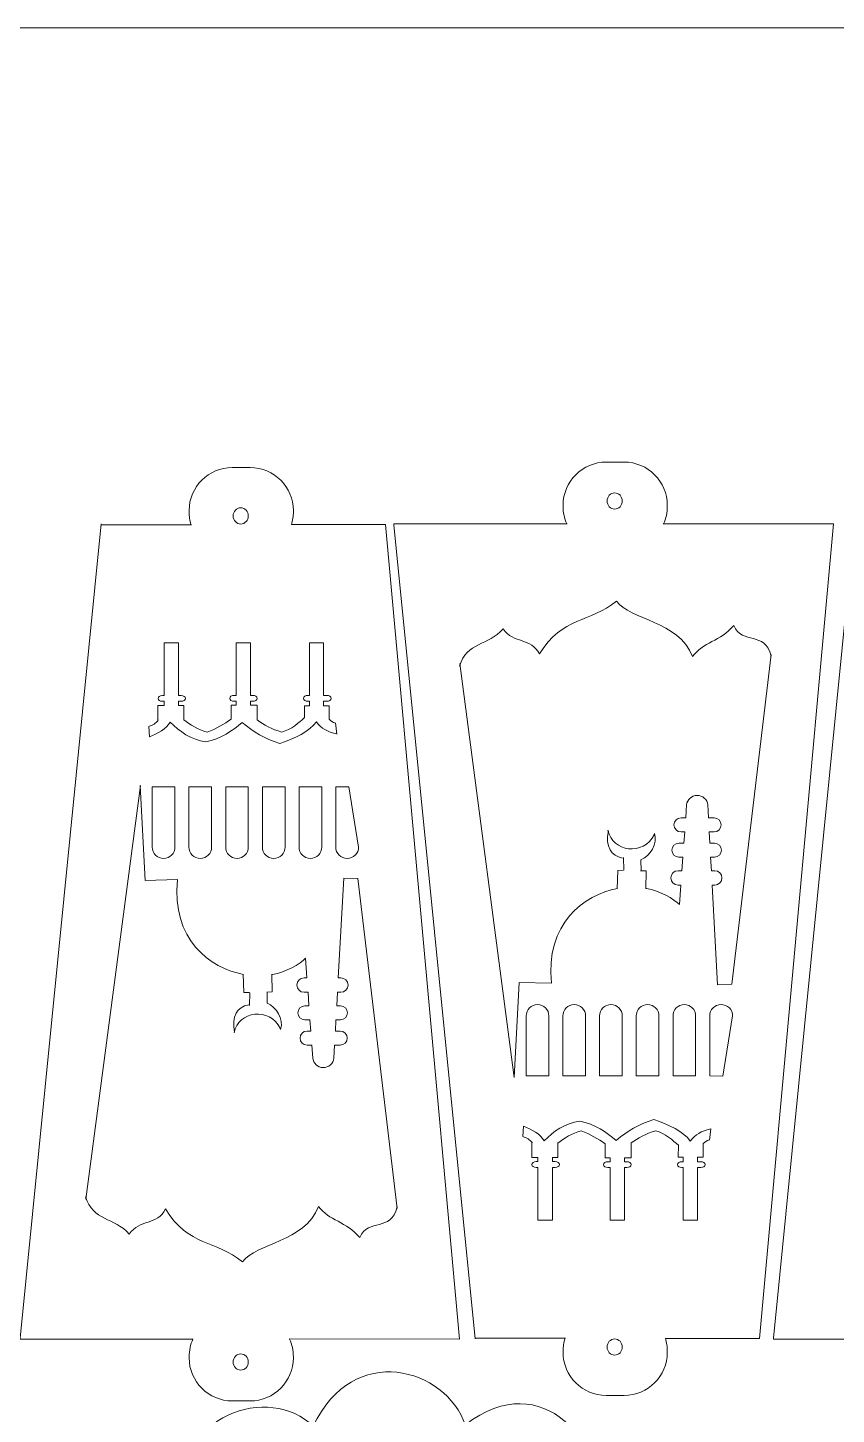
# Model space of a CAD drawing. Header units: millimetres. Extents: x -872 to 869, y -2161 to 2179.
# Drawn here: x 71.7 to 329.7, y 1736.4 to 2178.9 of the extents above; entities that cross this region are included whole.
import ezdxf

# ---------------------------------------------------------------- set-up
doc = ezdxf.new("R2010")
doc.units = ezdxf.units.MM
doc.header["$MEASUREMENT"] = 0
doc.layers.add('Layer 1', color=7, linetype='Continuous')

msp = doc.modelspace()

# ---------------------------------------------------------------- linework, layer by layer
at = {"layer": 'Layer 1', "color": 250, "lineweight": 18}
msp.add_lwpolyline([(-872.4922, 1112.7839), (685.3746, 1112.7839), (685.3746, 2178.9405), (-872.4922, 2178.9405), (-872.4922, 1112.7839)], close=True, dxfattribs=at)
at = {"layer": 'Layer 1', "color": 240, "lineweight": 9}
for points, knots in [([(243.6995, 2020.5763), (242.9193, 2022.2989), (242.4847, 2024.2107), (242.4847, 2026.2155), (242.4847, 2026.2155), (242.4847, 2026.2155), (242.4847, 2026.5441), (242.4847, 2026.5441), (242.4847, 2026.5441), (242.4847, 2034.1171), (248.6803, 2040.3131), (256.2533, 2040.3131), (256.2533, 2040.3131), (256.2533, 2040.3131), (261.9917, 2040.3131), (261.9917, 2040.3131), (261.9917, 2040.3131), (269.5643, 2040.3131), (275.7605, 2034.1171), (275.7605, 2026.5441), (275.7605, 2026.5441), (275.7605, 2026.5441), (275.7605, 2026.2155), (275.7605, 2026.2155), (275.7605, 2026.2155), (275.7605, 2024.2095), (275.3257, 2022.2989), (274.5455, 2020.5763)], [0, 0, 0, 0, 0.125, 0.125, 0.125, 0.125, 0.25, 0.25, 0.25, 0.25, 0.375, 0.375, 0.375, 0.375, 0.5, 0.5, 0.5, 0.5, 0.625, 0.625, 0.625, 0.625, 0.75, 0.75, 0.75, 0.75, 1, 1, 1, 1]), ([(155.7952, 2020.3647), (156.204, 2021.6643), (156.4256, 2023.0449), (156.4256, 2024.4743), (156.4256, 2024.4743), (156.4256, 2024.4743), (156.4256, 2024.8031), (156.4256, 2024.8031), (156.4256, 2024.8031), (156.4256, 2032.3761), (150.2294, 2038.5725), (142.6568, 2038.5725), (142.6568, 2038.5725), (142.6568, 2038.5725), (136.9184, 2038.5725), (136.9184, 2038.5725), (136.9184, 2038.5725), (129.3454, 2038.5725), (123.1498, 2032.3761), (123.1498, 2024.8031), (123.1498, 2024.8031), (123.1498, 2024.8031), (123.1498, 2024.4751), (123.1498, 2024.4751), (123.1498, 2024.4751), (123.1498, 2023.0321), (123.3738, 2021.6389), (123.7904, 2020.3301)], [0, 0, 0, 0, 0.125, 0.125, 0.125, 0.125, 0.25, 0.25, 0.25, 0.25, 0.375, 0.375, 0.375, 0.375, 0.5, 0.5, 0.5, 0.5, 0.625, 0.625, 0.625, 0.625, 0.75, 0.75, 0.75, 0.75, 1, 1, 1, 1]), ([(258.9573, 2025.3123), (257.6225, 2025.3123), (256.5399, 2026.4677), (256.5399, 2027.8935), (256.5399, 2027.8935), (256.5399, 2029.3193), (257.6225, 2030.4747), (258.9573, 2030.4747), (258.9573, 2030.4747), (260.2927, 2030.4747), (261.3749, 2029.3193), (261.3749, 2027.8935), (261.3749, 2027.8935), (261.3749, 2026.4677), (260.2927, 2025.3123), (258.9573, 2025.3123)], [0, 0, 0, 0, 0.2, 0.2, 0.2, 0.2, 0.4, 0.4, 0.4, 0.4, 0.6, 0.6, 0.6, 0.6, 1, 1, 1, 1]), ([(139.6224, 2025.7071), (138.2876, 2025.7071), (137.205, 2024.5513), (137.205, 2023.1253), (137.205, 2023.1253), (137.205, 2021.6993), (138.2876, 2020.5437), (139.6224, 2020.5437), (139.6224, 2020.5437), (140.9578, 2020.5437), (142.04, 2021.6993), (142.04, 2023.1253), (142.04, 2023.1253), (142.04, 2024.5517), (140.9578, 2025.7065), (139.6224, 2025.7071)], [0, 0, 0, 0, 0.2, 0.2, 0.2, 0.2, 0.4, 0.4, 0.4, 0.4, 0.6, 0.6, 0.6, 0.6, 1, 1, 1, 1]), ([(95.083, 2020.5497), (95.083, 2020.5497), (69.1828, 1760.6507), (69.1828, 1760.6507), (69.1828, 1760.6507), (69.1828, 1760.6507), (69.1514, 1760.4019), (69.1514, 1760.4019), (69.1514, 1760.4019), (69.1514, 1760.4019), (124.4486, 1760.4019), (124.4486, 1760.4019)], [0, 0, 0, 0, 0.25, 0.25, 0.25, 0.25, 0.5, 0.5, 0.5, 0.5, 1, 1, 1, 1]), ([(214.4179, 1760.4285), (214.4179, 1760.4285), (188.5177, 2020.3275), (188.5177, 2020.3275), (188.5177, 2020.3275), (188.5177, 2020.3275), (188.4863, 2020.5763), (188.4863, 2020.5763), (188.4863, 2020.5763), (188.4863, 2020.5763), (243.7835, 2020.5763), (243.7835, 2020.5763)], [0, 0, 0, 0, 0.25, 0.25, 0.25, 0.25, 0.5, 0.5, 0.5, 0.5, 1, 1, 1, 1]), ([(335.5364, 2020.5497), (335.5364, 2020.5497), (309.6362, 1760.6507), (309.6362, 1760.6507), (309.6362, 1760.6507), (309.6362, 1760.6507), (309.6048, 1760.4019), (309.6048, 1760.4019), (309.6048, 1760.4019), (309.6048, 1760.4019), (364.902, 1760.4019), (364.902, 1760.4019)], [0, 0, 0, 0, 0.25, 0.25, 0.25, 0.25, 0.5, 0.5, 0.5, 0.5, 1, 1, 1, 1]), ([(209.4435, 1975.1953), (211.7653, 1982.8383), (218.6237, 1981.7033), (223.3753, 1987.0503), (223.3753, 1987.0503), (226.6265, 1982.3185), (232.4011, 1984.2953), (234.9215, 1979.0571), (234.9215, 1979.0571), (242.2623, 1991.0805), (251.2199, 1988.9873), (259.4923, 1995.9545)], [0, 0, 0, 0, 0.25, 0.25, 0.25, 0.25, 0.5, 0.5, 0.5, 0.5, 1, 1, 1, 1]), ([(308.8573, 1978.3783), (306.9829, 1986.6499), (299.6837, 1981.7325), (296.9611, 1988.1667), (296.9611, 1988.1667), (292.7393, 1983.0503), (287.0141, 1982.8035), (283.8239, 1978.2399), (283.8239, 1978.2399), (279.1671, 1989.9469), (263.9607, 1989.7147), (259.4923, 1995.9545)], [0, 0, 0, 0, 0.25, 0.25, 0.25, 0.25, 0.5, 0.5, 0.5, 0.5, 1, 1, 1, 1]), ([(115.1372, 1965.8125), (115.1372, 1965.8125), (115.1372, 1982.6007), (115.1372, 1982.6007), (115.1372, 1982.6007), (115.1372, 1982.6007), (119.7636, 1982.6007), (119.7636, 1982.6007), (119.7636, 1982.6007), (119.7636, 1982.6007), (119.7636, 1965.8125), (119.7636, 1965.8125)], [0, 0, 0, 0, 0.25, 0.25, 0.25, 0.25, 0.5, 0.5, 0.5, 0.5, 1, 1, 1, 1]), ([(138.148, 1965.8305), (138.148, 1965.8305), (138.148, 1982.6007), (138.148, 1982.6007), (138.148, 1982.6007), (138.148, 1982.6007), (142.7744, 1982.6007), (142.7744, 1982.6007), (142.7744, 1982.6007), (142.7744, 1982.6007), (142.7744, 1965.8305), (142.7744, 1965.8305)], [0, 0, 0, 0, 0.25, 0.25, 0.25, 0.25, 0.5, 0.5, 0.5, 0.5, 1, 1, 1, 1]), ([(161.5198, 1965.8305), (161.5198, 1965.8305), (161.5198, 1982.6007), (161.5198, 1982.6007), (161.5198, 1982.6007), (161.5198, 1982.6007), (166.0768, 1982.6007), (166.0768, 1982.6007), (166.0768, 1982.6007), (166.0768, 1982.6007), (166.0768, 1965.8305), (166.0768, 1965.8305)], [0, 0, 0, 0, 0.25, 0.25, 0.25, 0.25, 0.5, 0.5, 0.5, 0.5, 1, 1, 1, 1]), ([(115.1372, 1963.9575), (115.1372, 1963.9575), (114.6086, 1963.9575), (114.6086, 1963.9575), (114.6086, 1963.9575), (113.848, 1963.9575), (113.2264, 1964.3747), (113.2264, 1964.8851), (113.2264, 1964.8851), (113.2264, 1965.3955), (113.848, 1965.8125), (114.6086, 1965.8125), (114.6086, 1965.8125), (114.6086, 1965.8125), (115.1372, 1965.8125), (115.1372, 1965.8125)], [0, 0, 0, 0, 0.2, 0.2, 0.2, 0.2, 0.4, 0.4, 0.4, 0.4, 0.6, 0.6, 0.6, 0.6, 1, 1, 1, 1]), ([(119.7636, 1965.8125), (119.7636, 1965.8125), (120.6178, 1965.8125), (120.6178, 1965.8125), (120.6178, 1965.8125), (121.378, 1965.8125), (121.9998, 1965.3955), (121.9998, 1964.8851), (121.9998, 1964.8851), (121.9998, 1964.3743), (121.378, 1963.9575), (120.6178, 1963.9575), (120.6178, 1963.9575), (120.6178, 1963.9575), (119.7636, 1963.9575), (119.7636, 1963.9575)], [0, 0, 0, 0, 0.2, 0.2, 0.2, 0.2, 0.4, 0.4, 0.4, 0.4, 0.6, 0.6, 0.6, 0.6, 1, 1, 1, 1]), ([(138.148, 1963.9755), (138.148, 1963.9755), (137.4858, 1963.9755), (137.4858, 1963.9755), (137.4858, 1963.9755), (136.7252, 1963.9755), (136.1036, 1964.3925), (136.1036, 1964.9027), (136.1036, 1964.9027), (136.1036, 1965.4133), (136.7252, 1965.8305), (137.4858, 1965.8305), (137.4858, 1965.8305), (137.4858, 1965.8305), (138.148, 1965.8305), (138.148, 1965.8305)], [0, 0, 0, 0, 0.2, 0.2, 0.2, 0.2, 0.4, 0.4, 0.4, 0.4, 0.6, 0.6, 0.6, 0.6, 1, 1, 1, 1]), ([(142.7744, 1965.8305), (142.7744, 1965.8305), (143.495, 1965.8305), (143.495, 1965.8305), (143.495, 1965.8305), (144.2556, 1965.8305), (144.8772, 1965.4133), (144.8772, 1964.9027), (144.8772, 1964.9027), (144.8772, 1964.3925), (144.2556, 1963.9755), (143.495, 1963.9755), (143.495, 1963.9755), (143.495, 1963.9755), (142.7744, 1963.9755), (142.7744, 1963.9755)], [0, 0, 0, 0, 0.2, 0.2, 0.2, 0.2, 0.4, 0.4, 0.4, 0.4, 0.6, 0.6, 0.6, 0.6, 1, 1, 1, 1]), ([(161.5198, 1963.9755), (161.5198, 1963.9755), (161.0806, 1963.9755), (161.0806, 1963.9755), (161.0806, 1963.9755), (160.3202, 1963.9755), (159.6982, 1964.3925), (159.6982, 1964.9027), (159.6982, 1964.9027), (159.6982, 1965.4133), (160.3202, 1965.8305), (161.0806, 1965.8305), (161.0806, 1965.8305), (161.0806, 1965.8305), (161.5198, 1965.8305), (161.5198, 1965.8305)], [0, 0, 0, 0, 0.2, 0.2, 0.2, 0.2, 0.4, 0.4, 0.4, 0.4, 0.6, 0.6, 0.6, 0.6, 1, 1, 1, 1]), ([(166.0768, 1965.8305), (166.0768, 1965.8305), (167.0898, 1965.8305), (167.0898, 1965.8305), (167.0898, 1965.8305), (167.8504, 1965.8305), (168.4722, 1965.4133), (168.4722, 1964.9027), (168.4722, 1964.9027), (168.4722, 1964.3925), (167.8504, 1963.9755), (167.0898, 1963.9755), (167.0898, 1963.9755), (167.0898, 1963.9755), (166.0768, 1963.9755), (166.0768, 1963.9755)], [0, 0, 0, 0, 0.2, 0.2, 0.2, 0.2, 0.4, 0.4, 0.4, 0.4, 0.6, 0.6, 0.6, 0.6, 1, 1, 1, 1]), ([(113.4064, 1957.8855), (113.4064, 1957.8855), (113.195, 1957.8855), (113.195, 1957.8855), (113.195, 1957.8855), (113.195, 1957.8855), (113.195, 1962.6055), (113.195, 1962.6055), (113.195, 1962.6055), (113.195, 1962.6055), (115.1372, 1962.6055), (115.1372, 1962.6055)], [0, 0, 0, 0, 0.25, 0.25, 0.25, 0.25, 0.5, 0.5, 0.5, 0.5, 1, 1, 1, 1]), ([(119.7636, 1962.6055), (119.7636, 1962.6055), (121.4742, 1962.6055), (121.4742, 1962.6055), (121.4742, 1962.6055), (121.4742, 1962.6055), (121.4742, 1957.8855), (121.4742, 1957.8855)], [0, 0, 0, 0, 0.33333333, 0.33333333, 0.33333333, 0.33333333, 1, 1, 1, 1]), ([(136.5708, 1958.1817), (136.5708, 1958.1817), (136.5708, 1962.6853), (136.5708, 1962.6853), (136.5708, 1962.6853), (136.5708, 1962.6853), (138.148, 1962.6853), (138.148, 1962.6853)], [0, 0, 0, 0, 0.33333333, 0.33333333, 0.33333333, 0.33333333, 1, 1, 1, 1]), ([(142.7744, 1962.6853), (142.7744, 1962.6853), (144.8504, 1962.6853), (144.8504, 1962.6853), (144.8504, 1962.6853), (144.8504, 1962.6853), (144.8504, 1957.9889), (144.8504, 1957.9889)], [0, 0, 0, 0, 0.33333333, 0.33333333, 0.33333333, 0.33333333, 1, 1, 1, 1]), ([(159.9888, 1958.7089), (159.9888, 1958.7089), (159.9218, 1962.5069), (159.9218, 1962.5069), (159.9218, 1962.5069), (159.9218, 1962.5069), (161.5198, 1962.5069), (161.5198, 1962.5069)], [0, 0, 0, 0, 0.33333333, 0.33333333, 0.33333333, 0.33333333, 1, 1, 1, 1]), ([(166.0768, 1962.5069), (166.0768, 1962.5069), (167.8422, 1962.5069), (167.8422, 1962.5069), (167.8422, 1962.5069), (167.8422, 1962.5069), (167.8688, 1958.1843), (167.8688, 1958.1843)], [0, 0, 0, 0, 0.33333333, 0.33333333, 0.33333333, 0.33333333, 1, 1, 1, 1]), ([(170.282, 1953.5211), (167.2036, 1954.1673), (165.2834, 1955.3283), (163.7626, 1957.3867), (163.7626, 1957.3867), (161.5846, 1954.3591), (157.0062, 1952.0989), (152.1294, 1950.5249), (152.1294, 1950.5249), (146.9926, 1952.1523), (143.9544, 1953.9829), (140.0762, 1957.2249), (140.0762, 1957.2249), (137.138, 1954.6681), (133.2398, 1951.9117), (128.5028, 1951.0099), (128.5028, 1951.0099), (123.7664, 1951.6957), (120.1086, 1954.2785), (117.1104, 1957.3053), (117.1104, 1957.3053), (115.9606, 1955.1187), (113.0136, 1953.6181), (110.515, 1952.6231), (110.515, 1952.6231), (110.515, 1952.6231), (110.3224, 1955.9659), (110.3224, 1955.9659)], [0, 0, 0, 0, 0.125, 0.125, 0.125, 0.125, 0.25, 0.25, 0.25, 0.25, 0.375, 0.375, 0.375, 0.375, 0.5, 0.5, 0.5, 0.5, 0.625, 0.625, 0.625, 0.625, 0.75, 0.75, 0.75, 0.75, 1, 1, 1, 1]), ([(136.5708, 1958.2175), (134.307, 1956.7749), (131.8674, 1955.1365), (128.9054, 1954.1399), (128.9054, 1954.1399), (126.043, 1954.7947), (123.441, 1956.5057), (121.4478, 1958.0601)], [0, 0, 0, 0, 0.33333333, 0.33333333, 0.33333333, 0.33333333, 1, 1, 1, 1]), ([(160.0004, 1958.7325), (158.269, 1957.2239), (155.711, 1954.9087), (152.7656, 1954.1121), (152.7656, 1954.1121), (149.369, 1955.0107), (147.1444, 1956.5607), (144.8504, 1957.9889)], [0, 0, 0, 0, 0.33333333, 0.33333333, 0.33333333, 0.33333333, 1, 1, 1, 1]), ([(107.5812, 1937.0579), (107.5812, 1937.0579), (109.1286, 1906.8127), (109.1286, 1906.8127), (109.1286, 1906.8127), (109.1286, 1906.8127), (119.4666, 1907.0343), (119.4666, 1907.0343), (119.4666, 1907.0343), (117.3782, 1888.0655), (129.849, 1878.7469), (140.4738, 1876.7839)], [0, 0, 0, 0, 0.25, 0.25, 0.25, 0.25, 0.5, 0.5, 0.5, 0.5, 1, 1, 1, 1]), ([(118.6296, 1936.6043), (118.6296, 1936.6043), (111.4028, 1936.6043), (111.4028, 1936.6043), (111.4028, 1936.6043), (111.4028, 1936.6043), (111.4028, 1917.4471), (111.4028, 1917.4471), (111.4028, 1917.4471), (111.4028, 1915.4605), (113.0296, 1913.8345), (115.016, 1913.8345), (115.016, 1913.8345), (115.016, 1913.8345), (115.016, 1913.8345), (115.016, 1913.8345), (115.016, 1913.8345), (117.0038, 1913.8345), (118.6296, 1915.4605), (118.6296, 1917.4471), (118.6296, 1917.4471), (118.6296, 1917.4471), (118.6296, 1936.6043), (118.6296, 1936.6043)], [0, 0, 0, 0, 0.14285714, 0.14285714, 0.14285714, 0.14285714, 0.28571429, 0.28571429, 0.28571429, 0.28571429, 0.42857143, 0.42857143, 0.42857143, 0.42857143, 0.57142857, 0.57142857, 0.57142857, 0.57142857, 0.71428571, 0.71428571, 0.71428571, 0.71428571, 1, 1, 1, 1]), ([(130.3374, 1936.6043), (130.3374, 1936.6043), (123.1108, 1936.6043), (123.1108, 1936.6043), (123.1108, 1936.6043), (123.1108, 1936.6043), (123.1108, 1917.4471), (123.1108, 1917.4471), (123.1108, 1917.4471), (123.1108, 1915.4605), (124.7376, 1913.8345), (126.7238, 1913.8345), (126.7238, 1913.8345), (126.7238, 1913.8345), (126.7238, 1913.8345), (126.7238, 1913.8345), (126.7238, 1913.8345), (128.7124, 1913.8345), (130.3374, 1915.4605), (130.3374, 1917.4471), (130.3374, 1917.4471), (130.3374, 1917.4471), (130.3374, 1936.6043), (130.3374, 1936.6043)], [0, 0, 0, 0, 0.14285714, 0.14285714, 0.14285714, 0.14285714, 0.28571429, 0.28571429, 0.28571429, 0.28571429, 0.42857143, 0.42857143, 0.42857143, 0.42857143, 0.57142857, 0.57142857, 0.57142857, 0.57142857, 0.71428571, 0.71428571, 0.71428571, 0.71428571, 1, 1, 1, 1]), ([(142.0454, 1936.6043), (142.0454, 1936.6043), (134.8192, 1936.6043), (134.8192, 1936.6043), (134.8192, 1936.6043), (134.8192, 1936.6043), (134.8192, 1917.4471), (134.8192, 1917.4471), (134.8192, 1917.4471), (134.8192, 1915.4605), (136.4462, 1913.8345), (138.4322, 1913.8345), (138.4322, 1913.8345), (138.4322, 1913.8345), (138.4322, 1913.8345), (138.4322, 1913.8345), (138.4322, 1913.8345), (140.4202, 1913.8345), (142.0454, 1915.4605), (142.0454, 1917.4471), (142.0454, 1917.4471), (142.0454, 1917.4471), (142.0454, 1936.6043), (142.0454, 1936.6043)], [0, 0, 0, 0, 0.14285714, 0.14285714, 0.14285714, 0.14285714, 0.28571429, 0.28571429, 0.28571429, 0.28571429, 0.42857143, 0.42857143, 0.42857143, 0.42857143, 0.57142857, 0.57142857, 0.57142857, 0.57142857, 0.71428571, 0.71428571, 0.71428571, 0.71428571, 1, 1, 1, 1]), ([(153.7534, 1936.6043), (153.7534, 1936.6043), (146.527, 1936.6043), (146.527, 1936.6043), (146.527, 1936.6043), (146.527, 1936.6043), (146.527, 1917.4471), (146.527, 1917.4471), (146.527, 1917.4471), (146.527, 1915.4605), (148.154, 1913.8345), (150.1406, 1913.8345), (150.1406, 1913.8345), (150.1406, 1913.8345), (150.1406, 1913.8345), (150.1406, 1913.8345), (150.1406, 1913.8345), (152.1284, 1913.8345), (153.7534, 1915.4605), (153.7534, 1917.4471), (153.7534, 1917.4471), (153.7534, 1917.4471), (153.7534, 1936.6043), (153.7534, 1936.6043)], [0, 0, 0, 0, 0.14285714, 0.14285714, 0.14285714, 0.14285714, 0.28571429, 0.28571429, 0.28571429, 0.28571429, 0.42857143, 0.42857143, 0.42857143, 0.42857143, 0.57142857, 0.57142857, 0.57142857, 0.57142857, 0.71428571, 0.71428571, 0.71428571, 0.71428571, 1, 1, 1, 1]), ([(165.4616, 1936.6043), (165.4616, 1936.6043), (158.235, 1936.6043), (158.235, 1936.6043), (158.235, 1936.6043), (158.235, 1936.6043), (158.235, 1917.4471), (158.235, 1917.4471), (158.235, 1917.4471), (158.235, 1915.4605), (159.862, 1913.8345), (161.8484, 1913.8345), (161.8484, 1913.8345), (161.8484, 1913.8345), (161.8484, 1913.8345), (161.8484, 1913.8345), (161.8484, 1913.8345), (163.8362, 1913.8345), (165.4616, 1915.4605), (165.4616, 1917.4471), (165.4616, 1917.4471), (165.4616, 1917.4471), (165.4616, 1936.6043), (165.4616, 1936.6043)], [0, 0, 0, 0, 0.14285714, 0.14285714, 0.14285714, 0.14285714, 0.28571429, 0.28571429, 0.28571429, 0.28571429, 0.42857143, 0.42857143, 0.42857143, 0.42857143, 0.57142857, 0.57142857, 0.57142857, 0.57142857, 0.71428571, 0.71428571, 0.71428571, 0.71428571, 1, 1, 1, 1]), ([(174.137, 1936.6871), (174.137, 1936.6871), (169.9432, 1936.6043), (169.9432, 1936.6043), (169.9432, 1936.6043), (169.9432, 1936.6043), (169.9432, 1917.4471), (169.9432, 1917.4471), (169.9432, 1917.4471), (169.9432, 1915.4605), (171.5698, 1913.8345), (173.5562, 1913.8345), (173.5562, 1913.8345), (173.5562, 1913.8345), (173.5562, 1913.8345), (173.5562, 1913.8345), (173.5562, 1913.8345), (175.5446, 1913.8345), (177.4784, 1915.4853), (177.17, 1917.4471), (177.17, 1917.4471), (177.17, 1917.4471), (174.137, 1936.6871), (174.137, 1936.6871)], [0, 0, 0, 0, 0.14285714, 0.14285714, 0.14285714, 0.14285714, 0.28571429, 0.28571429, 0.28571429, 0.28571429, 0.42857143, 0.42857143, 0.42857143, 0.42857143, 0.57142857, 0.57142857, 0.57142857, 0.57142857, 0.71428571, 0.71428571, 0.71428571, 0.71428571, 1, 1, 1, 1]), ([(281.9195, 1930.9119), (282.0437, 1932.5157), (283.5651, 1933.9123), (285.2573, 1933.9407), (285.2573, 1933.9407), (286.9141, 1933.9677), (288.6111, 1932.5573), (288.6707, 1930.9631)], [0, 0, 0, 0, 0.33333333, 0.33333333, 0.33333333, 0.33333333, 1, 1, 1, 1]), ([(281.3027, 1922.2593), (281.3027, 1922.2593), (280.1275, 1922.2593), (280.1275, 1922.2593), (280.1275, 1922.2593), (278.8875, 1922.2593), (277.8735, 1923.2739), (277.8735, 1924.5137), (277.8735, 1924.5137), (277.8735, 1925.7537), (278.8875, 1926.7677), (280.1275, 1926.7677), (280.1275, 1926.7677), (280.1275, 1926.7677), (281.6235, 1926.7677), (281.6235, 1926.7677)], [0, 0, 0, 0, 0.2, 0.2, 0.2, 0.2, 0.4, 0.4, 0.4, 0.4, 0.6, 0.6, 0.6, 0.6, 1, 1, 1, 1]), ([(288.9019, 1926.7677), (288.9019, 1926.7677), (290.7003, 1926.7677), (290.7003, 1926.7677), (290.7003, 1926.7677), (291.9401, 1926.7677), (292.9543, 1925.7537), (292.9543, 1924.5137), (292.9543, 1924.5137), (292.9543, 1923.2739), (291.9401, 1922.2593), (290.7003, 1922.2593), (290.7003, 1922.2593), (290.7003, 1922.2593), (289.1479, 1922.2593), (289.1479, 1922.2593)], [0, 0, 0, 0, 0.2, 0.2, 0.2, 0.2, 0.4, 0.4, 0.4, 0.4, 0.6, 0.6, 0.6, 0.6, 1, 1, 1, 1]), ([(280.7333, 1914.2271), (280.7333, 1914.2271), (279.4307, 1914.2271), (279.4307, 1914.2271), (279.4307, 1914.2271), (278.2131, 1914.2271), (277.2175, 1915.2227), (277.2175, 1916.4403), (277.2175, 1916.4403), (277.2175, 1917.6583), (278.2131, 1918.6537), (279.4307, 1918.6537), (279.4307, 1918.6537), (279.4307, 1918.6537), (281.0471, 1918.6527), (281.0471, 1918.6527)], [0, 0, 0, 0, 0.2, 0.2, 0.2, 0.2, 0.4, 0.4, 0.4, 0.4, 0.6, 0.6, 0.6, 0.6, 1, 1, 1, 1]), ([(289.3449, 1918.6527), (289.3449, 1918.6527), (290.8237, 1918.6527), (290.8237, 1918.6527), (290.8237, 1918.6527), (292.0413, 1918.6527), (293.0369, 1917.6583), (293.0369, 1916.4403), (293.0369, 1916.4403), (293.0369, 1915.2227), (292.0413, 1914.2271), (290.8237, 1914.2271), (290.8237, 1914.2271), (290.8237, 1914.2271), (289.5865, 1914.2271), (289.5865, 1914.2271)], [0, 0, 0, 0, 0.2, 0.2, 0.2, 0.2, 0.4, 0.4, 0.4, 0.4, 0.6, 0.6, 0.6, 0.6, 1, 1, 1, 1]), ([(170.7396, 1875.6861), (170.7396, 1875.6861), (172.4732, 1907.4745), (172.4732, 1907.4745), (172.4732, 1907.4745), (172.4732, 1907.4745), (177.0132, 1907.3489), (177.0132, 1907.3489)], [0, 0, 0, 0, 0.33333333, 0.33333333, 0.33333333, 0.33333333, 1, 1, 1, 1]), ([(261.7375, 1910.0055), (261.7375, 1910.0055), (259.9381, 1909.9235), (259.9381, 1909.9235), (259.9381, 1909.9235), (259.9381, 1909.9235), (259.7135, 1904.1117), (259.7135, 1904.1117)], [0, 0, 0, 0, 0.33333333, 0.33333333, 0.33333333, 0.33333333, 1, 1, 1, 1]), ([(268.8751, 1904.1285), (268.8751, 1904.1285), (268.9981, 1909.8027), (268.9981, 1909.8027), (268.9981, 1909.8027), (268.9981, 1909.8027), (267.2343, 1909.8423), (267.2343, 1909.8423)], [0, 0, 0, 0, 0.33333333, 0.33333333, 0.33333333, 0.33333333, 1, 1, 1, 1]), ([(280.0995, 1905.2921), (280.0995, 1905.2921), (279.1873, 1905.2921), (279.1873, 1905.2921), (279.1873, 1905.2921), (277.9255, 1905.2921), (276.8919, 1906.3243), (276.8919, 1907.5875), (276.8919, 1907.5875), (276.8919, 1908.8497), (277.9245, 1909.8825), (279.1873, 1909.8825), (279.1873, 1909.8825), (279.1873, 1909.8825), (280.4251, 1909.8825), (280.4251, 1909.8825)], [0, 0, 0, 0, 0.2, 0.2, 0.2, 0.2, 0.4, 0.4, 0.4, 0.4, 0.6, 0.6, 0.6, 0.6, 1, 1, 1, 1]), ([(289.8239, 1909.8825), (289.8239, 1909.8825), (290.9075, 1909.8825), (290.9075, 1909.8825), (290.9075, 1909.8825), (292.1703, 1909.8825), (293.2033, 1908.8497), (293.2033, 1907.5875), (293.2033, 1907.5875), (293.2033, 1906.3243), (292.1703, 1905.2921), (290.9075, 1905.2921), (290.9075, 1905.2921), (290.9075, 1905.2921), (290.0745, 1905.2921), (290.0745, 1905.2921)], [0, 0, 0, 0, 0.2, 0.2, 0.2, 0.2, 0.4, 0.4, 0.4, 0.4, 0.6, 0.6, 0.6, 0.6, 1, 1, 1, 1]), ([(226.9161, 1843.9203), (226.9161, 1843.9203), (228.4635, 1874.1655), (228.4635, 1874.1655), (228.4635, 1874.1655), (228.4635, 1874.1655), (238.8015, 1873.9439), (238.8015, 1873.9439), (238.8015, 1873.9439), (236.7131, 1892.9127), (249.1839, 1902.2313), (259.8087, 1904.1943)], [0, 0, 0, 0, 0.25, 0.25, 0.25, 0.25, 0.5, 0.5, 0.5, 0.5, 1, 1, 1, 1]), ([(269.0873, 1904.2103), (273.2285, 1903.4735), (277.9959, 1900.8855), (279.6571, 1899.0581), (279.6571, 1899.0581), (279.6571, 1899.0581), (280.0995, 1905.2921), (280.0995, 1905.2921)], [0, 0, 0, 0, 0.33333333, 0.33333333, 0.33333333, 0.33333333, 1, 1, 1, 1]), ([(290.0745, 1905.2921), (290.0745, 1905.2921), (291.8081, 1873.5037), (291.8081, 1873.5037), (291.8081, 1873.5037), (291.8081, 1873.5037), (296.3481, 1873.6293), (296.3481, 1873.6293)], [0, 0, 0, 0, 0.33333333, 0.33333333, 0.33333333, 0.33333333, 1, 1, 1, 1]), ([(149.7524, 1876.7679), (153.8936, 1877.5047), (158.661, 1880.0927), (160.3222, 1881.9201), (160.3222, 1881.9201), (160.3222, 1881.9201), (160.7646, 1875.6861), (160.7646, 1875.6861)], [0, 0, 0, 0, 0.33333333, 0.33333333, 0.33333333, 0.33333333, 1, 1, 1, 1]), ([(142.4026, 1870.9727), (142.4026, 1870.9727), (140.6032, 1871.0547), (140.6032, 1871.0547), (140.6032, 1871.0547), (140.6032, 1871.0547), (140.3786, 1876.8665), (140.3786, 1876.8665)], [0, 0, 0, 0, 0.33333333, 0.33333333, 0.33333333, 0.33333333, 1, 1, 1, 1]), ([(149.5402, 1876.8497), (149.5402, 1876.8497), (149.6632, 1871.1755), (149.6632, 1871.1755), (149.6632, 1871.1755), (149.6632, 1871.1755), (147.8994, 1871.1359), (147.8994, 1871.1359)], [0, 0, 0, 0, 0.33333333, 0.33333333, 0.33333333, 0.33333333, 1, 1, 1, 1]), ([(160.7646, 1875.6861), (160.7646, 1875.6861), (159.8524, 1875.6861), (159.8524, 1875.6861), (159.8524, 1875.6861), (158.5906, 1875.6861), (157.557, 1874.6539), (157.557, 1873.3907), (157.557, 1873.3907), (157.557, 1872.1285), (158.5896, 1871.0957), (159.8524, 1871.0957), (159.8524, 1871.0957), (159.8524, 1871.0957), (161.0902, 1871.0957), (161.0902, 1871.0957)], [0, 0, 0, 0, 0.2, 0.2, 0.2, 0.2, 0.4, 0.4, 0.4, 0.4, 0.6, 0.6, 0.6, 0.6, 1, 1, 1, 1]), ([(170.489, 1871.0957), (170.489, 1871.0957), (171.5726, 1871.0957), (171.5726, 1871.0957), (171.5726, 1871.0957), (172.8354, 1871.0957), (173.8684, 1872.1285), (173.8684, 1873.3907), (173.8684, 1873.3907), (173.8684, 1874.6539), (172.8354, 1875.6861), (171.5726, 1875.6861), (171.5726, 1875.6861), (171.5726, 1875.6861), (170.7396, 1875.6861), (170.7396, 1875.6861)], [0, 0, 0, 0, 0.2, 0.2, 0.2, 0.2, 0.4, 0.4, 0.4, 0.4, 0.6, 0.6, 0.6, 0.6, 1, 1, 1, 1]), ([(161.3984, 1866.7511), (161.3984, 1866.7511), (160.0958, 1866.7511), (160.0958, 1866.7511), (160.0958, 1866.7511), (158.8782, 1866.7511), (157.8826, 1865.7555), (157.8826, 1864.5379), (157.8826, 1864.5379), (157.8826, 1863.3199), (158.8782, 1862.3245), (160.0958, 1862.3245), (160.0958, 1862.3245), (160.0958, 1862.3245), (161.7122, 1862.3255), (161.7122, 1862.3255)], [0, 0, 0, 0, 0.2, 0.2, 0.2, 0.2, 0.4, 0.4, 0.4, 0.4, 0.6, 0.6, 0.6, 0.6, 1, 1, 1, 1]), ([(170.01, 1862.3255), (170.01, 1862.3255), (171.4888, 1862.3255), (171.4888, 1862.3255), (171.4888, 1862.3255), (172.7064, 1862.3255), (173.702, 1863.3199), (173.702, 1864.5379), (173.702, 1864.5379), (173.702, 1865.7555), (172.7064, 1866.7511), (171.4888, 1866.7511), (171.4888, 1866.7511), (171.4888, 1866.7511), (170.2516, 1866.7511), (170.2516, 1866.7511)], [0, 0, 0, 0, 0.2, 0.2, 0.2, 0.2, 0.4, 0.4, 0.4, 0.4, 0.6, 0.6, 0.6, 0.6, 1, 1, 1, 1]), ([(237.9645, 1844.3739), (237.9645, 1844.3739), (230.7377, 1844.3739), (230.7377, 1844.3739), (230.7377, 1844.3739), (230.7377, 1844.3739), (230.7377, 1863.5311), (230.7377, 1863.5311), (230.7377, 1863.5311), (230.7377, 1865.5177), (232.3645, 1867.1437), (234.3509, 1867.1437), (234.3509, 1867.1437), (234.3509, 1867.1437), (234.3509, 1867.1437), (234.3509, 1867.1437), (234.3509, 1867.1437), (236.3387, 1867.1437), (237.9645, 1865.5177), (237.9645, 1863.5311), (237.9645, 1863.5311), (237.9645, 1863.5311), (237.9645, 1844.3739), (237.9645, 1844.3739)], [0, 0, 0, 0, 0.14285714, 0.14285714, 0.14285714, 0.14285714, 0.28571429, 0.28571429, 0.28571429, 0.28571429, 0.42857143, 0.42857143, 0.42857143, 0.42857143, 0.57142857, 0.57142857, 0.57142857, 0.57142857, 0.71428571, 0.71428571, 0.71428571, 0.71428571, 1, 1, 1, 1]), ([(249.6723, 1844.3739), (249.6723, 1844.3739), (242.4457, 1844.3739), (242.4457, 1844.3739), (242.4457, 1844.3739), (242.4457, 1844.3739), (242.4457, 1863.5311), (242.4457, 1863.5311), (242.4457, 1863.5311), (242.4457, 1865.5177), (244.0725, 1867.1437), (246.0587, 1867.1437), (246.0587, 1867.1437), (246.0587, 1867.1437), (246.0587, 1867.1437), (246.0587, 1867.1437), (246.0587, 1867.1437), (248.0473, 1867.1437), (249.6723, 1865.5177), (249.6723, 1863.5311), (249.6723, 1863.5311), (249.6723, 1863.5311), (249.6723, 1844.3739), (249.6723, 1844.3739)], [0, 0, 0, 0, 0.14285714, 0.14285714, 0.14285714, 0.14285714, 0.28571429, 0.28571429, 0.28571429, 0.28571429, 0.42857143, 0.42857143, 0.42857143, 0.42857143, 0.57142857, 0.57142857, 0.57142857, 0.57142857, 0.71428571, 0.71428571, 0.71428571, 0.71428571, 1, 1, 1, 1]), ([(261.3803, 1844.3739), (261.3803, 1844.3739), (254.1541, 1844.3739), (254.1541, 1844.3739), (254.1541, 1844.3739), (254.1541, 1844.3739), (254.1541, 1863.5311), (254.1541, 1863.5311), (254.1541, 1863.5311), (254.1541, 1865.5177), (255.7811, 1867.1437), (257.7671, 1867.1437), (257.7671, 1867.1437), (257.7671, 1867.1437), (257.7671, 1867.1437), (257.7671, 1867.1437), (257.7671, 1867.1437), (259.7551, 1867.1437), (261.3803, 1865.5177), (261.3803, 1863.5311), (261.3803, 1863.5311), (261.3803, 1863.5311), (261.3803, 1844.3739), (261.3803, 1844.3739)], [0, 0, 0, 0, 0.14285714, 0.14285714, 0.14285714, 0.14285714, 0.28571429, 0.28571429, 0.28571429, 0.28571429, 0.42857143, 0.42857143, 0.42857143, 0.42857143, 0.57142857, 0.57142857, 0.57142857, 0.57142857, 0.71428571, 0.71428571, 0.71428571, 0.71428571, 1, 1, 1, 1]), ([(273.0883, 1844.3739), (273.0883, 1844.3739), (265.8619, 1844.3739), (265.8619, 1844.3739), (265.8619, 1844.3739), (265.8619, 1844.3739), (265.8619, 1863.5311), (265.8619, 1863.5311), (265.8619, 1863.5311), (265.8619, 1865.5177), (267.4889, 1867.1437), (269.4755, 1867.1437), (269.4755, 1867.1437), (269.4755, 1867.1437), (269.4755, 1867.1437), (269.4755, 1867.1437), (269.4755, 1867.1437), (271.4633, 1867.1437), (273.0883, 1865.5177), (273.0883, 1863.5311), (273.0883, 1863.5311), (273.0883, 1863.5311), (273.0883, 1844.3739), (273.0883, 1844.3739)], [0, 0, 0, 0, 0.14285714, 0.14285714, 0.14285714, 0.14285714, 0.28571429, 0.28571429, 0.28571429, 0.28571429, 0.42857143, 0.42857143, 0.42857143, 0.42857143, 0.57142857, 0.57142857, 0.57142857, 0.57142857, 0.71428571, 0.71428571, 0.71428571, 0.71428571, 1, 1, 1, 1]), ([(284.7965, 1844.3739), (284.7965, 1844.3739), (277.5699, 1844.3739), (277.5699, 1844.3739), (277.5699, 1844.3739), (277.5699, 1844.3739), (277.5699, 1863.5311), (277.5699, 1863.5311), (277.5699, 1863.5311), (277.5699, 1865.5177), (279.1969, 1867.1437), (281.1833, 1867.1437), (281.1833, 1867.1437), (281.1833, 1867.1437), (281.1833, 1867.1437), (281.1833, 1867.1437), (281.1833, 1867.1437), (283.1711, 1867.1437), (284.7965, 1865.5177), (284.7965, 1863.5311), (284.7965, 1863.5311), (284.7965, 1863.5311), (284.7965, 1844.3739), (284.7965, 1844.3739)], [0, 0, 0, 0, 0.14285714, 0.14285714, 0.14285714, 0.14285714, 0.28571429, 0.28571429, 0.28571429, 0.28571429, 0.42857143, 0.42857143, 0.42857143, 0.42857143, 0.57142857, 0.57142857, 0.57142857, 0.57142857, 0.71428571, 0.71428571, 0.71428571, 0.71428571, 1, 1, 1, 1]), ([(293.4719, 1844.2911), (293.4719, 1844.2911), (289.2781, 1844.3739), (289.2781, 1844.3739), (289.2781, 1844.3739), (289.2781, 1844.3739), (289.2781, 1863.5311), (289.2781, 1863.5311), (289.2781, 1863.5311), (289.2781, 1865.5177), (290.9047, 1867.1437), (292.8911, 1867.1437), (292.8911, 1867.1437), (292.8911, 1867.1437), (292.8911, 1867.1437), (292.8911, 1867.1437), (292.8911, 1867.1437), (294.8795, 1867.1437), (296.8133, 1865.4929), (296.5049, 1863.5311), (296.5049, 1863.5311), (296.5049, 1863.5311), (293.4719, 1844.2911), (293.4719, 1844.2911)], [0, 0, 0, 0, 0.14285714, 0.14285714, 0.14285714, 0.14285714, 0.28571429, 0.28571429, 0.28571429, 0.28571429, 0.42857143, 0.42857143, 0.42857143, 0.42857143, 0.57142857, 0.57142857, 0.57142857, 0.57142857, 0.71428571, 0.71428571, 0.71428571, 0.71428571, 1, 1, 1, 1]), ([(161.9678, 1858.7189), (161.9678, 1858.7189), (160.7926, 1858.7189), (160.7926, 1858.7189), (160.7926, 1858.7189), (159.5526, 1858.7189), (158.5386, 1857.7043), (158.5386, 1856.4645), (158.5386, 1856.4645), (158.5386, 1855.2245), (159.5526, 1854.2105), (160.7926, 1854.2105), (160.7926, 1854.2105), (160.7926, 1854.2105), (162.2886, 1854.2105), (162.2886, 1854.2105)], [0, 0, 0, 0, 0.2, 0.2, 0.2, 0.2, 0.4, 0.4, 0.4, 0.4, 0.6, 0.6, 0.6, 0.6, 1, 1, 1, 1]), ([(169.567, 1854.2105), (169.567, 1854.2105), (171.3654, 1854.2105), (171.3654, 1854.2105), (171.3654, 1854.2105), (172.6052, 1854.2105), (173.6194, 1855.2245), (173.6194, 1856.4645), (173.6194, 1856.4645), (173.6194, 1857.7043), (172.6052, 1858.7189), (171.3654, 1858.7189), (171.3654, 1858.7189), (171.3654, 1858.7189), (169.813, 1858.7189), (169.813, 1858.7189)], [0, 0, 0, 0, 0.2, 0.2, 0.2, 0.2, 0.4, 0.4, 0.4, 0.4, 0.6, 0.6, 0.6, 0.6, 1, 1, 1, 1]), ([(162.5846, 1850.0663), (162.7088, 1848.4625), (164.2302, 1847.0659), (165.9224, 1847.0375), (165.9224, 1847.0375), (167.5792, 1847.0105), (169.2762, 1848.4209), (169.3358, 1850.0151)], [0, 0, 0, 0, 0.33333333, 0.33333333, 0.33333333, 0.33333333, 1, 1, 1, 1]), ([(289.6169, 1827.4571), (286.5385, 1826.8109), (284.6183, 1825.6499), (283.0975, 1823.5915), (283.0975, 1823.5915), (280.9195, 1826.6191), (276.3411, 1828.8793), (271.4643, 1830.4533), (271.4643, 1830.4533), (266.3275, 1828.8259), (263.2893, 1826.9953), (259.4111, 1823.7533), (259.4111, 1823.7533), (256.4729, 1826.3101), (252.5747, 1829.0665), (247.8377, 1829.9683), (247.8377, 1829.9683), (243.1013, 1829.2825), (239.4435, 1826.6997), (236.4453, 1823.6729), (236.4453, 1823.6729), (235.2955, 1825.8595), (232.3485, 1827.3601), (229.8499, 1828.3551), (229.8499, 1828.3551), (229.8499, 1828.3551), (229.6573, 1825.0123), (229.6573, 1825.0123)], [0, 0, 0, 0, 0.125, 0.125, 0.125, 0.125, 0.25, 0.25, 0.25, 0.25, 0.375, 0.375, 0.375, 0.375, 0.5, 0.5, 0.5, 0.5, 0.625, 0.625, 0.625, 0.625, 0.75, 0.75, 0.75, 0.75, 1, 1, 1, 1]), ([(255.9057, 1822.7607), (253.6419, 1824.2033), (251.2023, 1825.8417), (248.2403, 1826.8383), (248.2403, 1826.8383), (245.3779, 1826.1835), (242.7759, 1824.4725), (240.7827, 1822.9181)], [0, 0, 0, 0, 0.33333333, 0.33333333, 0.33333333, 0.33333333, 1, 1, 1, 1]), ([(279.3353, 1822.2457), (277.6039, 1823.7543), (275.0459, 1826.0695), (272.1005, 1826.8661), (272.1005, 1826.8661), (268.7039, 1825.9675), (266.4793, 1824.4175), (264.1853, 1822.9893)], [0, 0, 0, 0, 0.33333333, 0.33333333, 0.33333333, 0.33333333, 1, 1, 1, 1]), ([(232.7413, 1823.0927), (232.7413, 1823.0927), (232.5299, 1823.0927), (232.5299, 1823.0927), (232.5299, 1823.0927), (232.5299, 1823.0927), (232.5299, 1818.3727), (232.5299, 1818.3727), (232.5299, 1818.3727), (232.5299, 1818.3727), (234.4721, 1818.3727), (234.4721, 1818.3727)], [0, 0, 0, 0, 0.25, 0.25, 0.25, 0.25, 0.5, 0.5, 0.5, 0.5, 1, 1, 1, 1]), ([(239.0985, 1818.3727), (239.0985, 1818.3727), (240.8091, 1818.3727), (240.8091, 1818.3727), (240.8091, 1818.3727), (240.8091, 1818.3727), (240.8091, 1823.0927), (240.8091, 1823.0927)], [0, 0, 0, 0, 0.33333333, 0.33333333, 0.33333333, 0.33333333, 1, 1, 1, 1]), ([(255.9057, 1822.7965), (255.9057, 1822.7965), (255.9057, 1818.2929), (255.9057, 1818.2929), (255.9057, 1818.2929), (255.9057, 1818.2929), (257.4829, 1818.2929), (257.4829, 1818.2929)], [0, 0, 0, 0, 0.33333333, 0.33333333, 0.33333333, 0.33333333, 1, 1, 1, 1]), ([(262.1093, 1818.2929), (262.1093, 1818.2929), (264.1853, 1818.2929), (264.1853, 1818.2929), (264.1853, 1818.2929), (264.1853, 1818.2929), (264.1853, 1822.9893), (264.1853, 1822.9893)], [0, 0, 0, 0, 0.33333333, 0.33333333, 0.33333333, 0.33333333, 1, 1, 1, 1]), ([(279.3237, 1822.2693), (279.3237, 1822.2693), (279.2567, 1818.4713), (279.2567, 1818.4713), (279.2567, 1818.4713), (279.2567, 1818.4713), (280.8547, 1818.4713), (280.8547, 1818.4713)], [0, 0, 0, 0, 0.33333333, 0.33333333, 0.33333333, 0.33333333, 1, 1, 1, 1]), ([(285.4117, 1818.4713), (285.4117, 1818.4713), (287.1771, 1818.4713), (287.1771, 1818.4713), (287.1771, 1818.4713), (287.1771, 1818.4713), (287.2037, 1822.7939), (287.2037, 1822.7939)], [0, 0, 0, 0, 0.33333333, 0.33333333, 0.33333333, 0.33333333, 1, 1, 1, 1]), ([(234.4721, 1817.0207), (234.4721, 1817.0207), (233.9435, 1817.0207), (233.9435, 1817.0207), (233.9435, 1817.0207), (233.1829, 1817.0207), (232.5613, 1816.6035), (232.5613, 1816.0931), (232.5613, 1816.0931), (232.5613, 1815.5827), (233.1829, 1815.1657), (233.9435, 1815.1657), (233.9435, 1815.1657), (233.9435, 1815.1657), (234.4721, 1815.1657), (234.4721, 1815.1657)], [0, 0, 0, 0, 0.2, 0.2, 0.2, 0.2, 0.4, 0.4, 0.4, 0.4, 0.6, 0.6, 0.6, 0.6, 1, 1, 1, 1]), ([(234.4721, 1815.1657), (234.4721, 1815.1657), (234.4721, 1798.3775), (234.4721, 1798.3775), (234.4721, 1798.3775), (234.4721, 1798.3775), (239.0985, 1798.3775), (239.0985, 1798.3775), (239.0985, 1798.3775), (239.0985, 1798.3775), (239.0985, 1815.1657), (239.0985, 1815.1657)], [0, 0, 0, 0, 0.25, 0.25, 0.25, 0.25, 0.5, 0.5, 0.5, 0.5, 1, 1, 1, 1]), ([(239.0985, 1815.1657), (239.0985, 1815.1657), (239.9527, 1815.1657), (239.9527, 1815.1657), (239.9527, 1815.1657), (240.7129, 1815.1657), (241.3347, 1815.5827), (241.3347, 1816.0931), (241.3347, 1816.0931), (241.3347, 1816.6039), (240.7129, 1817.0207), (239.9527, 1817.0207), (239.9527, 1817.0207), (239.9527, 1817.0207), (239.0985, 1817.0207), (239.0985, 1817.0207)], [0, 0, 0, 0, 0.2, 0.2, 0.2, 0.2, 0.4, 0.4, 0.4, 0.4, 0.6, 0.6, 0.6, 0.6, 1, 1, 1, 1]), ([(257.4829, 1817.0027), (257.4829, 1817.0027), (256.8207, 1817.0027), (256.8207, 1817.0027), (256.8207, 1817.0027), (256.0601, 1817.0027), (255.4385, 1816.5857), (255.4385, 1816.0755), (255.4385, 1816.0755), (255.4385, 1815.5649), (256.0601, 1815.1477), (256.8207, 1815.1477), (256.8207, 1815.1477), (256.8207, 1815.1477), (257.4829, 1815.1477), (257.4829, 1815.1477)], [0, 0, 0, 0, 0.2, 0.2, 0.2, 0.2, 0.4, 0.4, 0.4, 0.4, 0.6, 0.6, 0.6, 0.6, 1, 1, 1, 1]), ([(257.4829, 1815.1477), (257.4829, 1815.1477), (257.4829, 1798.3775), (257.4829, 1798.3775), (257.4829, 1798.3775), (257.4829, 1798.3775), (262.1093, 1798.3775), (262.1093, 1798.3775), (262.1093, 1798.3775), (262.1093, 1798.3775), (262.1093, 1815.1477), (262.1093, 1815.1477)], [0, 0, 0, 0, 0.25, 0.25, 0.25, 0.25, 0.5, 0.5, 0.5, 0.5, 1, 1, 1, 1]), ([(262.1093, 1815.1477), (262.1093, 1815.1477), (262.8299, 1815.1477), (262.8299, 1815.1477), (262.8299, 1815.1477), (263.5905, 1815.1477), (264.2121, 1815.5649), (264.2121, 1816.0755), (264.2121, 1816.0755), (264.2121, 1816.5857), (263.5905, 1817.0027), (262.8299, 1817.0027), (262.8299, 1817.0027), (262.8299, 1817.0027), (262.1093, 1817.0027), (262.1093, 1817.0027)], [0, 0, 0, 0, 0.2, 0.2, 0.2, 0.2, 0.4, 0.4, 0.4, 0.4, 0.6, 0.6, 0.6, 0.6, 1, 1, 1, 1]), ([(280.8547, 1817.0027), (280.8547, 1817.0027), (280.4155, 1817.0027), (280.4155, 1817.0027), (280.4155, 1817.0027), (279.6551, 1817.0027), (279.0331, 1816.5857), (279.0331, 1816.0755), (279.0331, 1816.0755), (279.0331, 1815.5649), (279.6551, 1815.1477), (280.4155, 1815.1477), (280.4155, 1815.1477), (280.4155, 1815.1477), (280.8547, 1815.1477), (280.8547, 1815.1477)], [0, 0, 0, 0, 0.2, 0.2, 0.2, 0.2, 0.4, 0.4, 0.4, 0.4, 0.6, 0.6, 0.6, 0.6, 1, 1, 1, 1]), ([(280.8547, 1815.1477), (280.8547, 1815.1477), (280.8547, 1798.3775), (280.8547, 1798.3775), (280.8547, 1798.3775), (280.8547, 1798.3775), (285.4117, 1798.3775), (285.4117, 1798.3775), (285.4117, 1798.3775), (285.4117, 1798.3775), (285.4117, 1815.1477), (285.4117, 1815.1477)], [0, 0, 0, 0, 0.25, 0.25, 0.25, 0.25, 0.5, 0.5, 0.5, 0.5, 1, 1, 1, 1]), ([(285.4117, 1815.1477), (285.4117, 1815.1477), (286.4247, 1815.1477), (286.4247, 1815.1477), (286.4247, 1815.1477), (287.1853, 1815.1477), (287.8071, 1815.5649), (287.8071, 1816.0755), (287.8071, 1816.0755), (287.8071, 1816.5857), (287.1853, 1817.0027), (286.4247, 1817.0027), (286.4247, 1817.0027), (286.4247, 1817.0027), (285.4117, 1817.0027), (285.4117, 1817.0027)], [0, 0, 0, 0, 0.2, 0.2, 0.2, 0.2, 0.4, 0.4, 0.4, 0.4, 0.6, 0.6, 0.6, 0.6, 1, 1, 1, 1]), ([(90.1086, 1805.7829), (92.4304, 1798.1399), (99.2888, 1799.2749), (104.0404, 1793.9279), (104.0404, 1793.9279), (107.2916, 1798.6597), (113.0662, 1796.6829), (115.5866, 1801.9211), (115.5866, 1801.9211), (122.9274, 1789.8977), (131.885, 1791.9909), (140.1574, 1785.0237)], [0, 0, 0, 0, 0.25, 0.25, 0.25, 0.25, 0.5, 0.5, 0.5, 0.5, 1, 1, 1, 1]), ([(189.5224, 1802.5999), (187.648, 1794.3283), (180.3488, 1799.2457), (177.6262, 1792.8115), (177.6262, 1792.8115), (173.4044, 1797.9279), (167.6792, 1798.1747), (164.489, 1802.7383), (164.489, 1802.7383), (159.8322, 1791.0313), (144.6258, 1791.2635), (140.1574, 1785.0237)], [0, 0, 0, 0, 0.25, 0.25, 0.25, 0.25, 0.5, 0.5, 0.5, 0.5, 1, 1, 1, 1]), ([(162.7889, 1732.6108), (175.4711, 1759.7692), (205.0783, 1751.1116), (211.2991, 1732.9956), (211.2991, 1732.9956), (236.4235, 1752.5168), (255.9547, 1725.3084), (253.7545, 1709.092), (253.7545, 1709.092), (284.1437, 1711.2602), (288.8395, 1683.3362), (278.8541, 1667.119), (278.8541, 1667.119), (300.0437, 1657.6726), (300.5711, 1630.6308), (279.6539, 1618.5362), (279.6539, 1618.5362), (292.9111, 1596.422), (280.1155, 1576.2782), (255.5271, 1575.3362), (255.5271, 1575.3362), (256.8613, 1550.799), (237.4727, 1539.1134), (214.1473, 1550.4208), (214.1473, 1550.4208), (204.0413, 1531.441), (179.2831, 1526.8472), (165.1569, 1550.8448), (165.1569, 1550.8448), (146.7627, 1537.1506), (120.7679, 1551.4488), (123.0237, 1574.7594), (123.0237, 1574.7594), (97.9111, 1572.2834), (83.9767, 1597.7408), (97.7207, 1616.5612), (97.7207, 1616.5612), (76.7181, 1626.6296), (74.0375, 1655.3722), (97.2771, 1665.5262), (97.2771, 1665.5262), (81.7405, 1688.6648), (97.8161, 1710.8314), (121.0947, 1708.0582), (121.0947, 1708.0582), (118.1783, 1736.652), (148.7935, 1746.1254), (162.7889, 1732.6108)], [0, 0, 0, 0, 0.07692308, 0.07692308, 0.07692308, 0.07692308, 0.15384615, 0.15384615, 0.15384615, 0.15384615, 0.23076923, 0.23076923, 0.23076923, 0.23076923, 0.30769231, 0.30769231, 0.30769231, 0.30769231, 0.38461538, 0.38461538, 0.38461538, 0.38461538, 0.46153846, 0.46153846, 0.46153846, 0.46153846, 0.53846154, 0.53846154, 0.53846154, 0.53846154, 0.61538462, 0.61538462, 0.61538462, 0.61538462, 0.69230769, 0.69230769, 0.69230769, 0.69230769, 0.76923077, 0.76923077, 0.76923077, 0.76923077, 0.84615385, 0.84615385, 0.84615385, 0.84615385, 1, 1, 1, 1]), ([(124.3646, 1760.4019), (123.5844, 1758.6793), (123.1498, 1756.7675), (123.1498, 1754.7627), (123.1498, 1754.7627), (123.1498, 1754.7627), (123.1498, 1754.4341), (123.1498, 1754.4341), (123.1498, 1754.4341), (123.1498, 1746.8611), (129.3454, 1740.6651), (136.9184, 1740.6651), (136.9184, 1740.6651), (136.9184, 1740.6651), (142.6568, 1740.6651), (142.6568, 1740.6651), (142.6568, 1740.6651), (150.2294, 1740.6651), (156.4256, 1746.8611), (156.4256, 1754.4341), (156.4256, 1754.4341), (156.4256, 1754.4341), (156.4256, 1754.7627), (156.4256, 1754.7627), (156.4256, 1754.7627), (156.4256, 1756.7687), (155.9908, 1758.6793), (155.2106, 1760.4019)], [0, 0, 0, 0, 0.125, 0.125, 0.125, 0.125, 0.25, 0.25, 0.25, 0.25, 0.375, 0.375, 0.375, 0.375, 0.5, 0.5, 0.5, 0.5, 0.625, 0.625, 0.625, 0.625, 0.75, 0.75, 0.75, 0.75, 1, 1, 1, 1]), ([(275.1301, 1760.6135), (275.5389, 1759.3139), (275.7605, 1757.9333), (275.7605, 1756.5039), (275.7605, 1756.5039), (275.7605, 1756.5039), (275.7605, 1756.1751), (275.7605, 1756.1751), (275.7605, 1756.1751), (275.7605, 1748.6021), (269.5643, 1742.4057), (261.9917, 1742.4057), (261.9917, 1742.4057), (261.9917, 1742.4057), (256.2533, 1742.4057), (256.2533, 1742.4057), (256.2533, 1742.4057), (248.6803, 1742.4057), (242.4847, 1748.6021), (242.4847, 1756.1751), (242.4847, 1756.1751), (242.4847, 1756.1751), (242.4847, 1756.5031), (242.4847, 1756.5031), (242.4847, 1756.5031), (242.4847, 1757.9461), (242.7087, 1759.3393), (243.1253, 1760.6481)], [0, 0, 0, 0, 0.125, 0.125, 0.125, 0.125, 0.25, 0.25, 0.25, 0.25, 0.375, 0.375, 0.375, 0.375, 0.5, 0.5, 0.5, 0.5, 0.625, 0.625, 0.625, 0.625, 0.75, 0.75, 0.75, 0.75, 1, 1, 1, 1]), ([(258.9573, 1755.2711), (257.6225, 1755.2711), (256.5399, 1756.4269), (256.5399, 1757.8529), (256.5399, 1757.8529), (256.5399, 1759.2789), (257.6225, 1760.4345), (258.9573, 1760.4345), (258.9573, 1760.4345), (260.2927, 1760.4345), (261.3749, 1759.2789), (261.3749, 1757.8529), (261.3749, 1757.8529), (261.3749, 1756.4265), (260.2927, 1755.2717), (258.9573, 1755.2711)], [0, 0, 0, 0, 0.2, 0.2, 0.2, 0.2, 0.4, 0.4, 0.4, 0.4, 0.6, 0.6, 0.6, 0.6, 1, 1, 1, 1]), ([(139.6224, 1755.6659), (138.2876, 1755.6659), (137.205, 1754.5105), (137.205, 1753.0847), (137.205, 1753.0847), (137.205, 1751.6589), (138.2876, 1750.5035), (139.6224, 1750.5035), (139.6224, 1750.5035), (140.9578, 1750.5035), (142.04, 1751.6589), (142.04, 1753.0847), (142.04, 1753.0847), (142.04, 1754.5105), (140.9578, 1755.6659), (139.6224, 1755.6659)], [0, 0, 0, 0, 0.2, 0.2, 0.2, 0.2, 0.4, 0.4, 0.4, 0.4, 0.6, 0.6, 0.6, 0.6, 1, 1, 1, 1])]:
    msp.add_open_spline(points, degree=3, knots=knots, dxfattribs=at)
for points in [[(123.9632, 2020.3313), (123.9632, 2020.3313), (95.052, 2020.3021), (95.052, 2020.3021)], [(185.8534, 2020.3933), (185.8534, 2020.3933), (155.7952, 2020.3647), (155.7952, 2020.3647)], [(185.8534, 2020.3933), (185.8534, 2020.3933), (209.4456, 1760.4019), (209.4456, 1760.4019)], [(274.4607, 2020.5567), (274.4607, 2020.5567), (328.7805, 2020.5763), (328.7805, 2020.5763)], [(305.1883, 1760.5849), (305.1883, 1760.5849), (328.7805, 2020.5763), (328.7805, 2020.5763)], [(296.3481, 1873.6293), (296.3481, 1873.6293), (308.8559, 1978.9389), (308.8559, 1978.9389)], [(209.5247, 1975.9773), (209.5247, 1975.9773), (226.9263, 1843.9155), (226.9263, 1843.9155)], [(115.1372, 1962.6055), (115.1372, 1962.6055), (115.1372, 1963.9575), (115.1372, 1963.9575)], [(119.7636, 1963.9575), (119.7636, 1963.9575), (119.7636, 1962.6055), (119.7636, 1962.6055)], [(138.148, 1962.6853), (138.148, 1962.6853), (138.148, 1963.9755), (138.148, 1963.9755)], [(142.7744, 1963.9755), (142.7744, 1963.9755), (142.7744, 1962.6853), (142.7744, 1962.6853)], [(161.5198, 1962.5069), (161.5198, 1962.5069), (161.5198, 1963.9755), (161.5198, 1963.9755)], [(166.0768, 1963.9755), (166.0768, 1963.9755), (166.0768, 1962.5069), (166.0768, 1962.5069)], [(113.2202, 1957.7609), (112.5674, 1956.9941), (111.5116, 1956.3329), (110.276, 1955.9377)], [(169.8308, 1956.9997), (168.9752, 1957.2575), (168.395, 1957.7073), (167.8546, 1958.2123)], [(169.8578, 1957.0753), (169.8578, 1957.0753), (170.2754, 1953.4901), (170.2754, 1953.4901)], [(90.1898, 1805.0009), (90.1898, 1805.0009), (107.5914, 1937.0627), (107.5914, 1937.0627)], [(281.6235, 1926.7677), (281.6235, 1926.7677), (281.9215, 1930.9715), (281.9215, 1930.9715)], [(288.6729, 1930.9715), (288.6729, 1930.9715), (288.9019, 1926.7677), (288.9019, 1926.7677)], [(261.4919, 1913.9157), (257.8715, 1914.5909), (255.8759, 1917.5039), (256.9859, 1922.5839)], [(271.6983, 1921.5183), (268.1049, 1914.4103), (258.1487, 1915.8575), (256.8257, 1922.8457)], [(271.6823, 1921.7947), (272.7515, 1918.5339), (270.3667, 1914.5059), (267.3569, 1913.4031)], [(281.0471, 1918.6527), (281.0471, 1918.6527), (281.3027, 1922.2593), (281.3027, 1922.2593)], [(289.1479, 1922.2593), (289.1479, 1922.2593), (289.3449, 1918.6527), (289.3449, 1918.6527)], [(261.9025, 1910.0889), (261.9025, 1910.0889), (261.7375, 1914.0785), (261.7375, 1914.0785)], [(267.3569, 1913.4031), (267.3569, 1913.4031), (267.4401, 1909.8423), (267.4401, 1909.8423)], [(280.4251, 1909.8825), (280.4251, 1909.8825), (280.7333, 1914.2271), (280.7333, 1914.2271)], [(289.5865, 1914.2271), (289.5865, 1914.2271), (289.8239, 1909.8825), (289.8239, 1909.8825)], [(177.0132, 1907.3489), (177.0132, 1907.3489), (189.521, 1802.0393), (189.521, 1802.0393)], [(142.5676, 1870.8893), (142.5676, 1870.8893), (142.4026, 1866.8997), (142.4026, 1866.8997)], [(148.022, 1867.5751), (148.022, 1867.5751), (148.1052, 1871.1359), (148.1052, 1871.1359)], [(152.3474, 1859.1835), (153.4166, 1862.4443), (151.0318, 1866.4723), (148.022, 1867.5751)], [(161.0902, 1871.0957), (161.0902, 1871.0957), (161.3984, 1866.7511), (161.3984, 1866.7511)], [(170.2516, 1866.7511), (170.2516, 1866.7511), (170.489, 1871.0957), (170.489, 1871.0957)], [(142.157, 1867.0625), (138.5366, 1866.3873), (136.541, 1863.4743), (137.651, 1858.3943)], [(152.3634, 1859.4599), (148.77, 1866.5679), (138.8138, 1865.1207), (137.4908, 1858.1325)], [(161.7122, 1862.3255), (161.7122, 1862.3255), (161.9678, 1858.7189), (161.9678, 1858.7189)], [(169.813, 1858.7189), (169.813, 1858.7189), (170.01, 1862.3255), (170.01, 1862.3255)], [(162.2886, 1854.2105), (162.2886, 1854.2105), (162.5866, 1850.0067), (162.5866, 1850.0067)], [(169.338, 1850.0067), (169.338, 1850.0067), (169.567, 1854.2105), (169.567, 1854.2105)], [(232.5551, 1823.2173), (231.9023, 1823.9841), (230.8465, 1824.6453), (229.6109, 1825.0405)], [(289.1657, 1823.9785), (288.3101, 1823.7207), (287.7299, 1823.2709), (287.1895, 1822.7659)], [(289.1927, 1823.9029), (289.1927, 1823.9029), (289.6103, 1827.4881), (289.6103, 1827.4881)], [(234.4721, 1818.3727), (234.4721, 1818.3727), (234.4721, 1817.0207), (234.4721, 1817.0207)], [(239.0985, 1817.0207), (239.0985, 1817.0207), (239.0985, 1818.3727), (239.0985, 1818.3727)], [(257.4829, 1818.2929), (257.4829, 1818.2929), (257.4829, 1817.0027), (257.4829, 1817.0027)], [(262.1093, 1817.0027), (262.1093, 1817.0027), (262.1093, 1818.2929), (262.1093, 1818.2929)], [(280.8547, 1818.4713), (280.8547, 1818.4713), (280.8547, 1817.0027), (280.8547, 1817.0027)], [(285.4117, 1817.0027), (285.4117, 1817.0027), (285.4117, 1818.4713), (285.4117, 1818.4713)], [(155.1258, 1760.4215), (155.1258, 1760.4215), (209.4456, 1760.4019), (209.4456, 1760.4019)], [(243.2981, 1760.6469), (243.2981, 1760.6469), (214.3869, 1760.6761), (214.3869, 1760.6761)], [(305.1883, 1760.5849), (305.1883, 1760.5849), (275.1301, 1760.6135), (275.1301, 1760.6135)]]:
    msp.add_open_spline(points, degree=3, dxfattribs=at)

doc.saveas('drawing.dxf')
